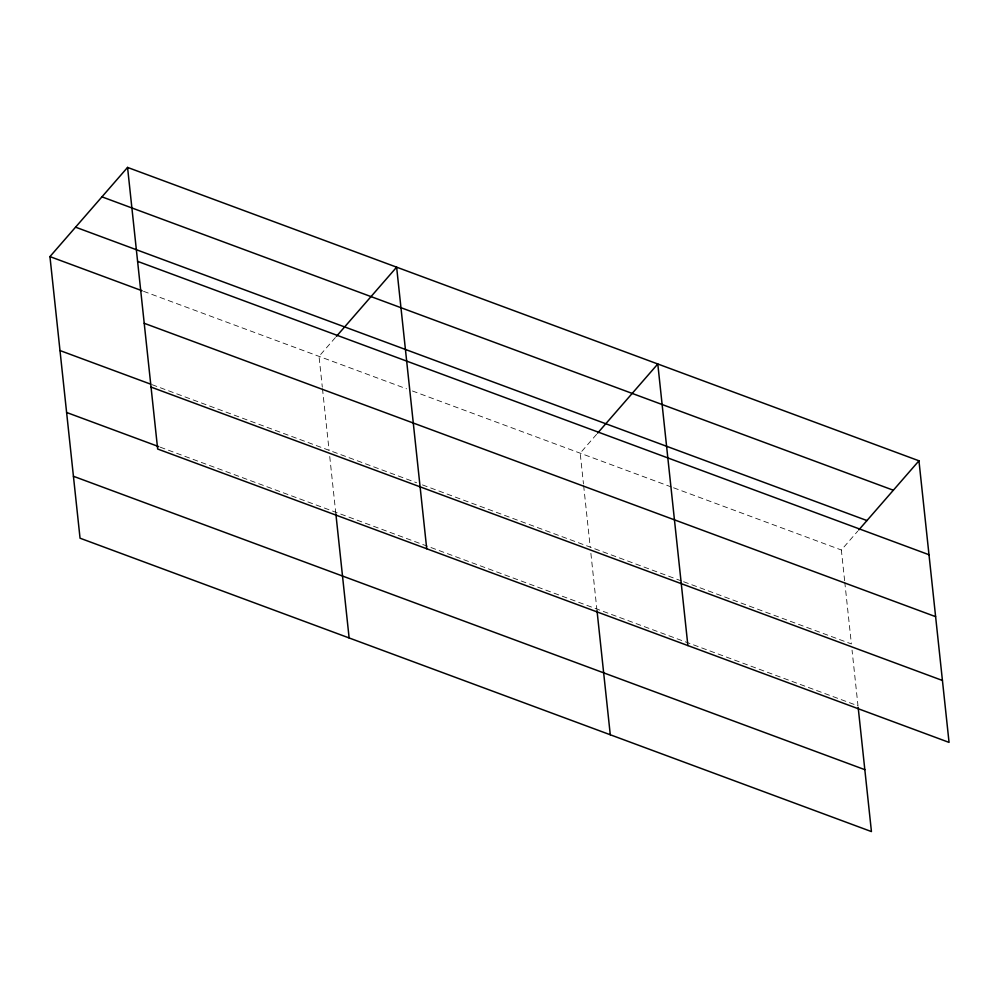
<?xml version="1.0" encoding="UTF-8"?>
<svg xmlns="http://www.w3.org/2000/svg" width="999" height="999" viewBox="0 0 999 999"><rect width="100%" height="100%" fill="white"/><g stroke="black" fill="none" stroke-linecap="round" stroke-linejoin="round"><path stroke-width="0.75" stroke-dasharray="5 3.75" d="M335.414 337.525L319.031 356.356L322.315 387.162M596.578 434.34L580.194 453.171L583.478 483.966M844.642 580.781L841.345 549.987L857.741 531.156M143.544 291.308L406.568 388.811M412.4 390.971L672.102 487.25M673.563 487.787L841.345 549.987M152.123 384.702L416.608 482.742M422.44 484.902L682.142 581.181M683.603 581.718L851.385 643.918L844.804 582.33M160.202 447.165L858.004 705.843L852.047 650.112M583.641 485.514L590.222 547.102M590.884 553.296L596.84 609.028M322.477 388.698L329.071 450.287M329.732 456.481L335.689 512.225"/><path stroke-width="1.5" d="M858.166 707.367L871.44 831.58L80.045 538.199L49.95 256.606L127.56 167.42L918.955 460.801L949.05 742.394L157.655 449.013L127.56 167.42M336.438 336.351L396.628 267.17L426.723 548.763M597.602 433.154L657.792 363.986L687.886 645.579M858.765 529.97L918.955 460.801M101.948 196.853L893.343 490.234M75.562 227.173L866.957 520.554M137.6 261.363L928.995 554.732M49.95 256.606L142.083 290.759M144.218 323.289L935.613 616.658M59.99 350.549L150.662 384.153M151.036 387.088L942.432 680.469M66.608 412.475L158.741 446.628M73.427 476.273L864.822 769.655M597.002 610.551L610.277 734.764M335.851 513.736L349.126 637.949"/></g></svg>
